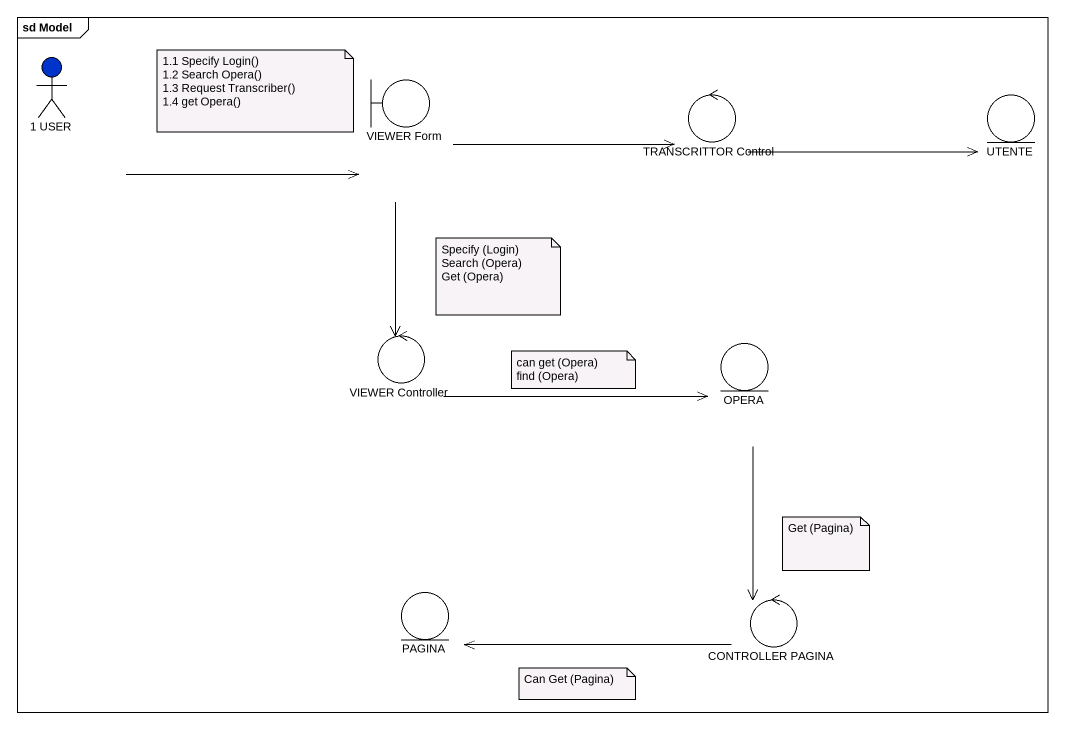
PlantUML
@startuml
mainframe sd Model
actor "1 USER" as a1_USER #0033CC
boundary "VIEWER Form" as VIEWER_Form
control "TRANSCRITTOR Control" as TRANSCRITTOR_Control
entity UTENTE
control "VIEWER Controller" as VIEWER_Controller
entity OPERA
entity PAGINA
control "CONTROLLER PAGINA" as CONTROLLER_PAGINA
a1_USER -right-> VIEWER_Form
VIEWER_Form -right-> TRANSCRITTOR_Control
VIEWER_Form --> VIEWER_Controller
TRANSCRITTOR_Control -right-> UTENTE
VIEWER_Controller -right-> OPERA
OPERA --> CONTROLLER_PAGINA
CONTROLLER_PAGINA -left-> PAGINA
note as N1
  1.1 Specify Login()
  1.2 Search Opera()
  1.3 Request Transcriber()
  1.4 get Opera()
end note
note as N2
  Specify (Login)
  Search (Opera)
  Get (Opera)
end note
note as N3
  can get (Opera)
  find (Opera)
end note
note as N4
  Get (Pagina)
end note
note as N5
  Can Get (Pagina)
end note
@enduml
